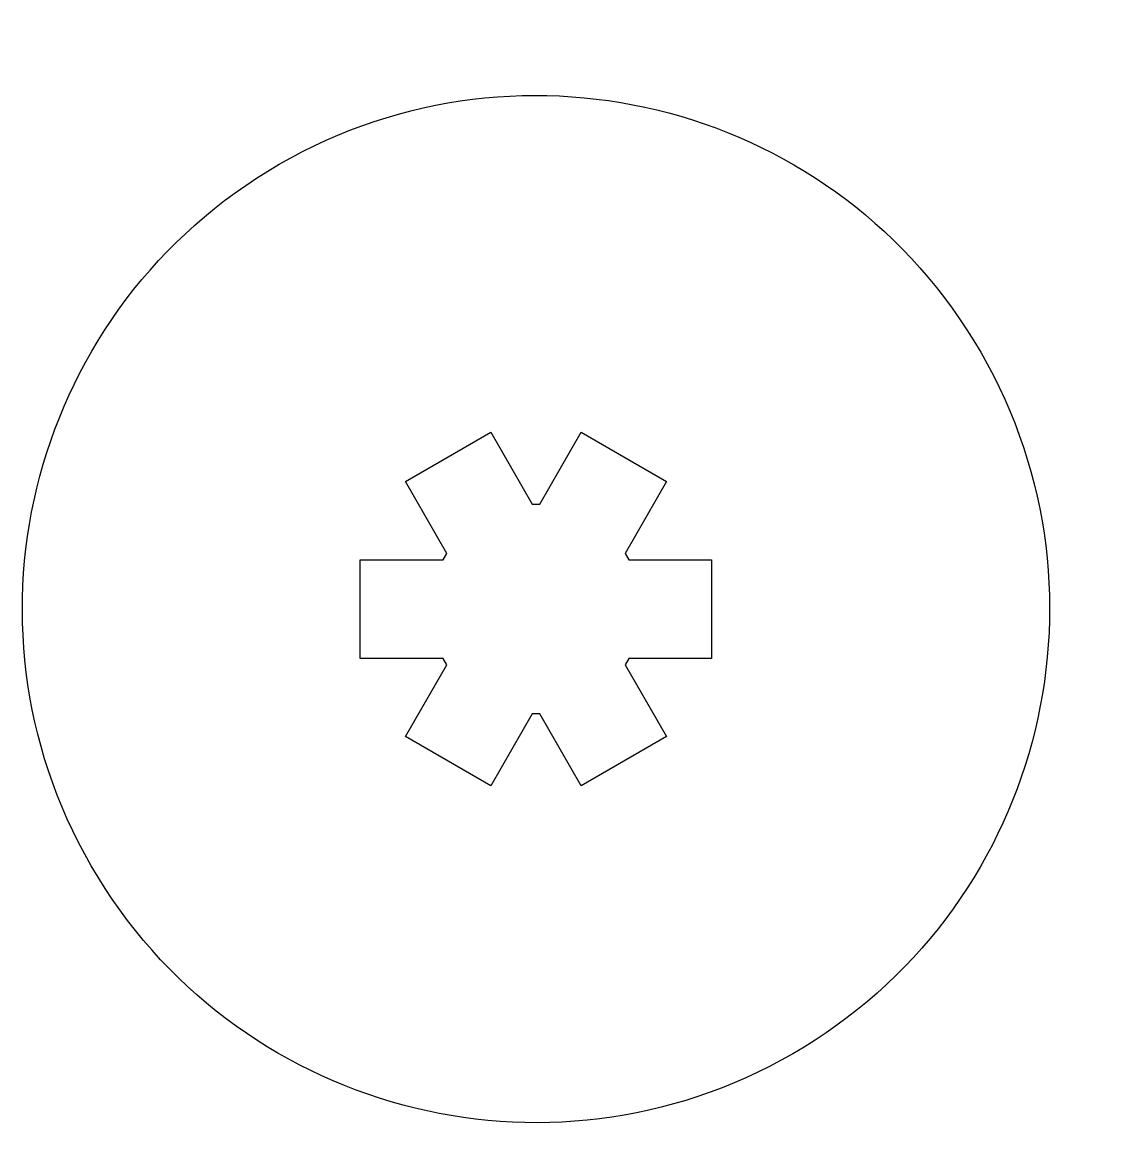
# Model space of a CAD drawing. Header units: millimetres. Extents: x 3215.1 to 3249.1, y 1802.8 to 1837.5.
import ezdxf

# ---------------------------------------------------------------- set-up
doc = ezdxf.new("R2010")
doc.units = ezdxf.units.MM

msp = doc.modelspace()

# ---------------------------------------------------------------- linework, layer by layer
at = {"color": 254, "true_color": 0xcad1ee, "extrusion": (-3.77686e-08, 6.96929e-17, -1)}
for p, q in [((3226.897, 1823.276, 462.328), (3229.536, 1824.8, 462.328)), ((3229.536, 1824.8, 462.328), (3230.818, 1822.58, 462.328)), ((3231.045, 1822.58, 462.328), (3232.327, 1824.8, 462.328)), ((3232.327, 1824.8, 462.328), (3234.966, 1823.276, 462.328)), ((3228.178, 1821.056, 462.328), (3226.897, 1823.276, 462.328)), ((3234.966, 1823.276, 462.328), (3233.685, 1821.056, 462.328)), ((3230.818, 1822.58, 462.328), (3231.045, 1822.58, 462.328)), ((3225.501, 1820.859, 462.328), (3228.065, 1820.859, 462.328)), ((3225.501, 1817.811, 462.328), (3225.501, 1820.859, 462.328)), ((3228.065, 1820.859, 462.328), (3228.178, 1821.056, 462.328)), ((3233.685, 1821.056, 462.328), (3233.798, 1820.859, 462.328)), ((3233.798, 1820.859, 462.328), (3236.362, 1820.859, 462.328)), ((3236.362, 1820.859, 462.328), (3236.362, 1817.811, 462.328)), ((3228.065, 1817.811, 462.328), (3225.501, 1817.811, 462.328)), ((3228.178, 1817.615, 462.328), (3228.065, 1817.811, 462.328)), ((3233.798, 1817.811, 462.328), (3233.685, 1817.615, 462.328)), ((3236.362, 1817.811, 462.328), (3233.798, 1817.811, 462.328)), ((3226.897, 1815.395, 462.328), (3228.178, 1817.615, 462.328)), ((3233.685, 1817.615, 462.328), (3234.966, 1815.395, 462.328)), ((3230.818, 1816.091, 462.328), (3229.536, 1813.871, 462.328)), ((3231.045, 1816.091, 462.328), (3230.818, 1816.091, 462.328)), ((3232.327, 1813.871, 462.328), (3231.045, 1816.091, 462.328)), ((3229.536, 1813.871, 462.328), (3226.897, 1815.395, 462.328)), ((3234.966, 1815.395, 462.328), (3232.327, 1813.871, 462.328))]:
    msp.add_line(p, q, dxfattribs=at)
for start, end in [(60, 240), (240, 60)]:
    msp.add_arc((-3230.931, 1819.335, -462.328), 15.875, start, end, dxfattribs=at)

doc.saveas('drawing.dxf')
